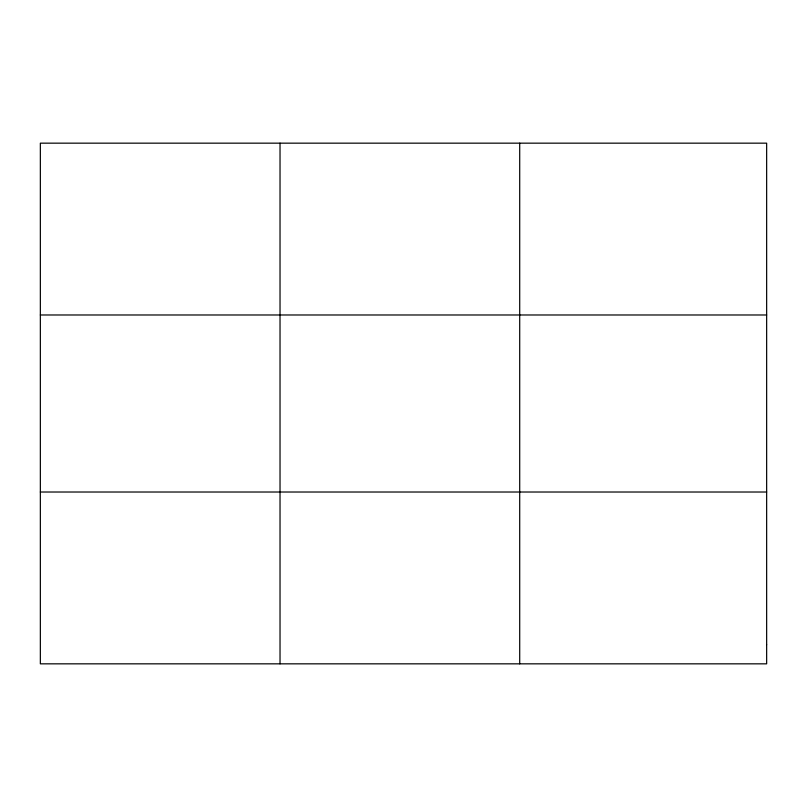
<?xml version="1.0" encoding="UTF-8"?>
<svg xmlns="http://www.w3.org/2000/svg" width="807" height="807" viewBox="0 0 807 807"><rect width="100%" height="100%" fill="white"/><g stroke="black" fill="none" stroke-linecap="round" stroke-linejoin="round"><path stroke-width="1.21" d="M280.029 143.162L280.029 663.838M519.708 143.162L519.708 663.838M40.35 314.982L766.65 314.982M40.35 492.018L766.65 492.018M766.65 644.743L766.65 663.838L40.35 663.838L40.35 143.162L766.65 143.162L766.65 644.743"/></g></svg>
